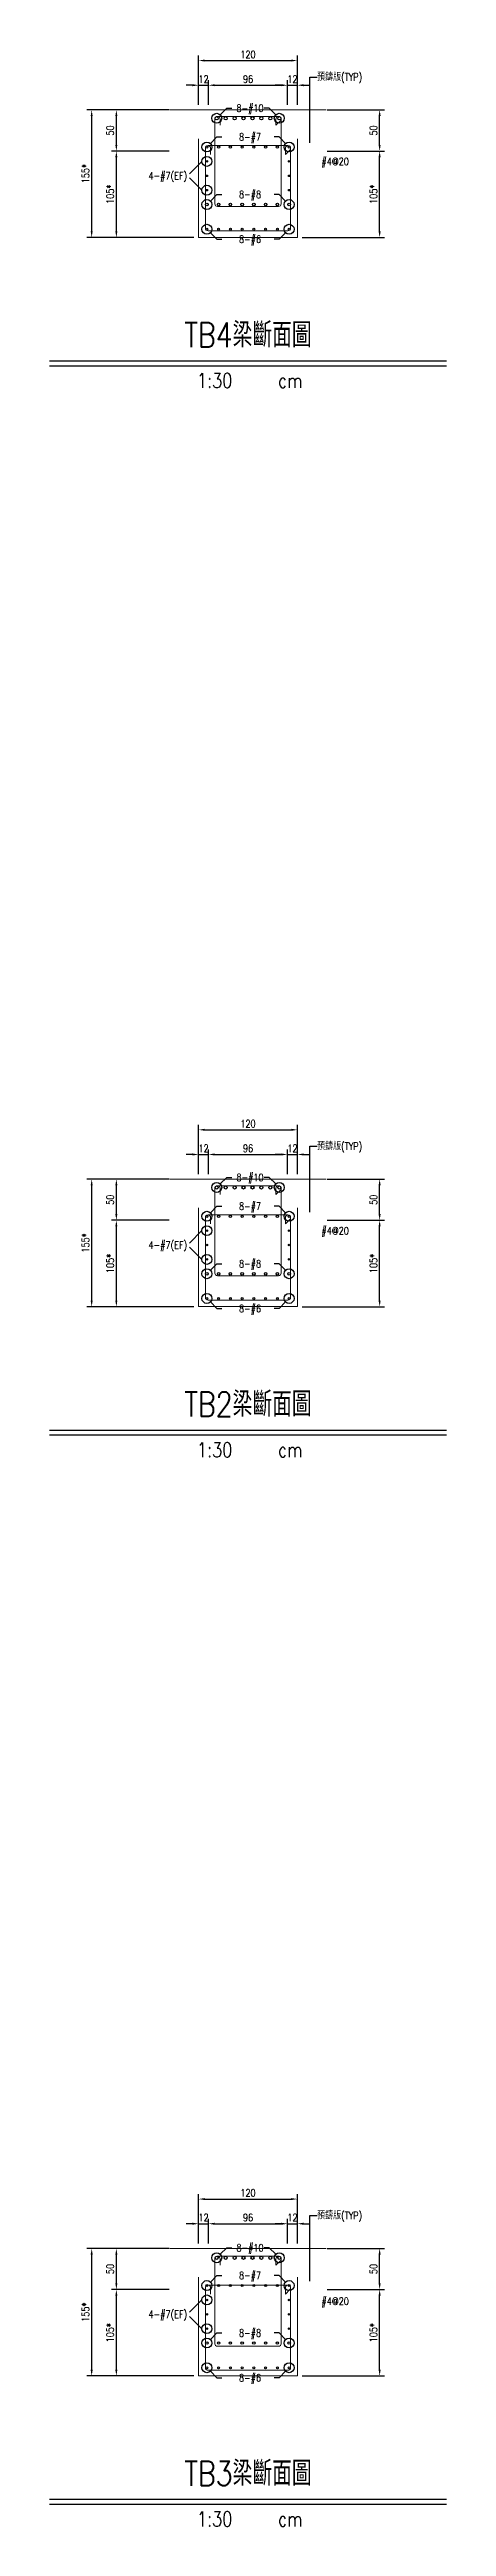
# Model space of a CAD drawing. Extents: x -4754 to 4976, y -19960 to 3841.
# Drawn here: x 4493 to 4976, y -17081 to -14069 of the extents above; entities that cross this region are included whole.
import ezdxf
from ezdxf.enums import TextEntityAlignment as Align

# ---------------------------------------------------------------- set-up
doc = ezdxf.new("R2010")
doc.units = 0
doc.header["$LTSCALE"] = 3
doc.layers.get('0').update_dxf_attribs({"linetype": 'CONTINUOUS'})
doc.layers.add('HB_0', color=7, linetype='CONTINUOUS', transparency=0.5)
for name, color, linetype in [('HB_DIM', 1, 'CONTINUOUS'), ('HB_TXT_CTEXT', 2, 'CONTINUOUS'), ('鋼筋', 3, 'CONTINUOUS')]:
    doc.layers.add(name, color=color, linetype=linetype)
doc.styles.get("Standard").update_dxf_attribs({"font": 'ROMANS.shx', "width": 0.8, "bigfont": 'chineset.shx'})
doc.dimstyles.new('30', dxfattribs={"dimscale": 3, "dimtxt": 3, "dimasz": 2.5, "dimexe": 2, "dimexo": 2, "dimgap": 1, "dimtad": 1, "dimdsep": 46, "dimtxsty": 'Standard', "dimcen": 0, "dimclrd": 256, "dimclre": 256, "dimclrt": 2, "dimadec": 0, "dimazin": 0, "dimtfac": 1, "dimtix": 1, "dimtmove": 2, "dimatfit": 3, "dimfxl": 1, "dimtolj": 1, "dimtzin": 0, "dimarcsym": 0})

# ---------------------------------------------------------------- blocks, each defined once
blk = doc.blocks.new('title_beam')
at = {"color": 3, "linetype": 'Continuous'}
blk.add_line((-241.2, 0), (241.2, 0), dxfattribs=at)
at = {"color": 1, "linetype": 'Continuous'}
blk.add_line((-241.2, -6), (241.2, -6), dxfattribs=at)
at = {"color": 3, "linetype": 'Continuous', "width": 0.8}
blk.add_attdef('TITLE', text='', height=30, dxfattribs=at).set_placement((0, 33), align=Align.MIDDLE)
at = {"linetype": 'Continuous', "width": 0.8}
blk.add_attdef('SCALE', text='', height=18, dxfattribs=at).set_placement((-40.6, -24), align=Align.MIDDLE)
blk.add_attdef('CM', (36.5, -33), '', height=18, dxfattribs=at)
blk = doc.blocks.new('C')
at = {"color": 3, "linetype": 'Continuous'}
blk.add_circle((0, 0), 1.2, dxfattribs=at)
blk = doc.blocks.new('*D594')
at = {"layer": 'HB_DIM', "linetype": 'Continuous', "lineweight": -2}
for p, q in [((4638.6, -14142.8), (4538.6, -14142.8)), ((4544.6, -14290.3), (4544.6, -14150.3)), ((4668.6, -14297.8), (4538.6, -14297.8))]:
    blk.add_line(p, q, dxfattribs=at)
at = {"layer": 'HB_DIM'}
for points in [[(4545.8, -14150.3), (4543.3, -14150.3), (4544.6, -14142.8)], [(4543.3, -14290.3), (4545.8, -14290.3), (4544.6, -14297.8)]]:
    blk.add_solid(points, dxfattribs=at)
at = {"layer": 'HB_DIM', "color": 2, "linetype": 'Continuous', "insert": (4537.1, -14220.3), "char_height": 9, "attachment_point": 5, "rotation": 90}
blk.add_mtext('\\A1;155*', dxfattribs=at)
blk = doc.blocks.new('*D595')
at = {"layer": 'HB_DIM', "linetype": 'Continuous', "lineweight": -2}
for p, q in [((4638.6, -14192.8), (4568.6, -14192.8)), ((4574.6, -14290.3), (4574.6, -14200.3)), ((4668.6, -14297.8), (4568.6, -14297.8))]:
    blk.add_line(p, q, dxfattribs=at)
at = {"layer": 'HB_DIM'}
for points in [[(4575.8, -14200.3), (4573.3, -14200.3), (4574.6, -14192.8)], [(4573.3, -14290.3), (4575.8, -14290.3), (4574.6, -14297.8)]]:
    blk.add_solid(points, dxfattribs=at)
at = {"layer": 'HB_DIM', "color": 2, "linetype": 'Continuous', "insert": (4567.1, -14245.3), "char_height": 9, "attachment_point": 5, "rotation": 90}
blk.add_mtext('\\A1;105*', dxfattribs=at)
blk = doc.blocks.new('*D596')
at = {"layer": 'HB_DIM', "linetype": 'Continuous', "lineweight": -2}
for p, q in [((4638.6, -14142.8), (4568.6, -14142.8)), ((4574.6, -14185.3), (4574.6, -14150.3)), ((4638.6, -14192.8), (4568.6, -14192.8))]:
    blk.add_line(p, q, dxfattribs=at)
at = {"layer": 'HB_DIM'}
for points in [[(4575.8, -14150.3), (4573.3, -14150.3), (4574.6, -14142.8)], [(4573.3, -14185.3), (4575.8, -14185.3), (4574.6, -14192.8)]]:
    blk.add_solid(points, dxfattribs=at)
at = {"layer": 'HB_DIM', "color": 2, "linetype": 'Continuous', "insert": (4567.1, -14167.8), "char_height": 9, "attachment_point": 5, "rotation": 90}
blk.add_mtext('\\A1;50', dxfattribs=at)
blk = doc.blocks.new('*D597')
at = {"layer": 'HB_DIM', "linetype": 'Continuous', "lineweight": -2}
for p, q in [((4830.6, -14192.8), (4900.6, -14192.8)), ((4894.6, -14290.3), (4894.6, -14200.3)), ((4800.6, -14297.8), (4900.6, -14297.8))]:
    blk.add_line(p, q, dxfattribs=at)
at = {"layer": 'HB_DIM'}
for points in [[(4895.8, -14200.3), (4893.3, -14200.3), (4894.6, -14192.8)], [(4893.3, -14290.3), (4895.8, -14290.3), (4894.6, -14297.8)]]:
    blk.add_solid(points, dxfattribs=at)
at = {"layer": 'HB_DIM', "color": 2, "linetype": 'Continuous', "insert": (4887.1, -14245.3), "char_height": 9, "attachment_point": 5, "rotation": 90}
blk.add_mtext('\\A1;105*', dxfattribs=at)
blk = doc.blocks.new('*D598')
at = {"layer": 'HB_DIM', "linetype": 'Continuous', "lineweight": -2}
for p, q in [((4830.6, -14142.8), (4900.6, -14142.8)), ((4894.6, -14185.3), (4894.6, -14150.3)), ((4830.6, -14192.8), (4900.6, -14192.8))]:
    blk.add_line(p, q, dxfattribs=at)
at = {"layer": 'HB_DIM'}
for points in [[(4895.8, -14150.3), (4893.3, -14150.3), (4894.6, -14142.8)], [(4893.3, -14185.3), (4895.8, -14185.3), (4894.6, -14192.8)]]:
    blk.add_solid(points, dxfattribs=at)
at = {"layer": 'HB_DIM', "color": 2, "linetype": 'Continuous', "insert": (4887.1, -14167.8), "char_height": 9, "attachment_point": 5, "rotation": 90}
blk.add_mtext('\\A1;50', dxfattribs=at)
blk = doc.blocks.new('*D599')
at = {"layer": 'HB_DIM', "linetype": 'Continuous', "lineweight": -2}
for p, q in [((4674.6, -14136.8), (4674.6, -14076.8)), ((4682.1, -14082.8), (4787.1, -14082.8)), ((4794.6, -14136.8), (4794.6, -14076.8))]:
    blk.add_line(p, q, dxfattribs=at)
at = {"layer": 'HB_DIM'}
for points in [[(4682.1, -14081.5), (4682.1, -14084), (4674.6, -14082.8)], [(4787.1, -14084), (4787.1, -14081.5), (4794.6, -14082.8)]]:
    blk.add_solid(points, dxfattribs=at)
at = {"layer": 'HB_DIM', "color": 2, "linetype": 'Continuous', "insert": (4734.6, -14075.3), "char_height": 9, "attachment_point": 5, "rotation": 0}
blk.add_mtext('\\A1;120', dxfattribs=at)
blk = doc.blocks.new('*D600')
at = {"layer": 'HB_DIM', "linetype": 'Continuous', "lineweight": -2}
for p, q in [((4667.1, -14112.8), (4659.6, -14112.8)), ((4674.6, -14136.8), (4674.6, -14106.8)), ((4674.6, -14112.8), (4686.6, -14112.8)), ((4686.6, -14136.8), (4686.6, -14106.8)), ((4694.1, -14112.8), (4701.6, -14112.8))]:
    blk.add_line(p, q, dxfattribs=at)
at = {"layer": 'HB_DIM'}
for points in [[(4667.1, -14114), (4667.1, -14111.5), (4674.6, -14112.8)], [(4694.1, -14111.5), (4694.1, -14114), (4686.6, -14112.8)]]:
    blk.add_solid(points, dxfattribs=at)
at = {"layer": 'HB_DIM', "color": 2, "linetype": 'Continuous', "insert": (4680.6, -14105.3), "char_height": 9, "attachment_point": 5, "rotation": 0}
blk.add_mtext('\\A1;12', dxfattribs=at)
blk = doc.blocks.new('*D601')
at = {"layer": 'HB_DIM', "linetype": 'Continuous', "lineweight": -2}
for p, q in [((4686.6, -14136.8), (4686.6, -14106.8)), ((4694.1, -14112.8), (4775.1, -14112.8)), ((4782.6, -14136.8), (4782.6, -14106.8))]:
    blk.add_line(p, q, dxfattribs=at)
at = {"layer": 'HB_DIM'}
for points in [[(4694.1, -14111.5), (4694.1, -14114), (4686.6, -14112.8)], [(4775.1, -14114), (4775.1, -14111.5), (4782.6, -14112.8)]]:
    blk.add_solid(points, dxfattribs=at)
at = {"layer": 'HB_DIM', "color": 2, "linetype": 'Continuous', "insert": (4734.6, -14105.3), "char_height": 9, "attachment_point": 5, "rotation": 0}
blk.add_mtext('\\A1;96', dxfattribs=at)
blk = doc.blocks.new('*D602')
at = {"layer": 'HB_DIM', "linetype": 'Continuous', "lineweight": -2}
for p, q in [((4775.1, -14112.8), (4767.6, -14112.8)), ((4782.6, -14136.8), (4782.6, -14106.8)), ((4782.6, -14112.8), (4794.6, -14112.8)), ((4794.6, -14136.8), (4794.6, -14106.8)), ((4802.1, -14112.8), (4809.6, -14112.8))]:
    blk.add_line(p, q, dxfattribs=at)
at = {"layer": 'HB_DIM'}
for points in [[(4775.1, -14114), (4775.1, -14111.5), (4782.6, -14112.8)], [(4802.1, -14111.5), (4802.1, -14114), (4794.6, -14112.8)]]:
    blk.add_solid(points, dxfattribs=at)
at = {"layer": 'HB_DIM', "color": 2, "linetype": 'Continuous', "insert": (4788.6, -14105.3), "char_height": 9, "attachment_point": 5, "rotation": 0}
blk.add_mtext('\\A1;12', dxfattribs=at)
blk = doc.blocks.new('C_Red')
at = {"color": 1, "linetype": 'Continuous'}
blk.add_circle((0, 0), 1.2, dxfattribs=at)
blk = doc.blocks.new('*D603')
at = {"layer": 'HB_DIM', "linetype": 'Continuous', "lineweight": -2}
for p, q in [((4638.6, -15442.8), (4538.6, -15442.8)), ((4544.6, -15590.3), (4544.6, -15450.3)), ((4668.6, -15597.8), (4538.6, -15597.8))]:
    blk.add_line(p, q, dxfattribs=at)
at = {"layer": 'HB_DIM'}
for points in [[(4545.8, -15450.3), (4543.3, -15450.3), (4544.6, -15442.8)], [(4543.3, -15590.3), (4545.8, -15590.3), (4544.6, -15597.8)]]:
    blk.add_solid(points, dxfattribs=at)
at = {"layer": 'HB_DIM', "color": 2, "linetype": 'Continuous', "insert": (4537.1, -15520.3), "char_height": 9, "attachment_point": 5, "rotation": 90}
blk.add_mtext('\\A1;155*', dxfattribs=at)
blk = doc.blocks.new('*D604')
at = {"layer": 'HB_DIM', "linetype": 'Continuous', "lineweight": -2}
for p, q in [((4638.6, -15492.8), (4568.6, -15492.8)), ((4574.6, -15590.3), (4574.6, -15500.3)), ((4668.6, -15597.8), (4568.6, -15597.8))]:
    blk.add_line(p, q, dxfattribs=at)
at = {"layer": 'HB_DIM'}
for points in [[(4575.8, -15500.3), (4573.3, -15500.3), (4574.6, -15492.8)], [(4573.3, -15590.3), (4575.8, -15590.3), (4574.6, -15597.8)]]:
    blk.add_solid(points, dxfattribs=at)
at = {"layer": 'HB_DIM', "color": 2, "linetype": 'Continuous', "insert": (4567.1, -15545.3), "char_height": 9, "attachment_point": 5, "rotation": 90}
blk.add_mtext('\\A1;105*', dxfattribs=at)
blk = doc.blocks.new('*D605')
at = {"layer": 'HB_DIM', "linetype": 'Continuous', "lineweight": -2}
for p, q in [((4638.6, -15442.8), (4568.6, -15442.8)), ((4574.6, -15485.3), (4574.6, -15450.3)), ((4638.6, -15492.8), (4568.6, -15492.8))]:
    blk.add_line(p, q, dxfattribs=at)
at = {"layer": 'HB_DIM'}
for points in [[(4575.8, -15450.3), (4573.3, -15450.3), (4574.6, -15442.8)], [(4573.3, -15485.3), (4575.8, -15485.3), (4574.6, -15492.8)]]:
    blk.add_solid(points, dxfattribs=at)
at = {"layer": 'HB_DIM', "color": 2, "linetype": 'Continuous', "insert": (4567.1, -15467.8), "char_height": 9, "attachment_point": 5, "rotation": 90}
blk.add_mtext('\\A1;50', dxfattribs=at)
blk = doc.blocks.new('*D606')
at = {"layer": 'HB_DIM', "linetype": 'Continuous', "lineweight": -2}
for p, q in [((4830.6, -15492.8), (4900.6, -15492.8)), ((4894.6, -15590.3), (4894.6, -15500.3)), ((4800.6, -15597.8), (4900.6, -15597.8))]:
    blk.add_line(p, q, dxfattribs=at)
at = {"layer": 'HB_DIM'}
for points in [[(4895.8, -15500.3), (4893.3, -15500.3), (4894.6, -15492.8)], [(4893.3, -15590.3), (4895.8, -15590.3), (4894.6, -15597.8)]]:
    blk.add_solid(points, dxfattribs=at)
at = {"layer": 'HB_DIM', "color": 2, "linetype": 'Continuous', "insert": (4887.1, -15545.3), "char_height": 9, "attachment_point": 5, "rotation": 90}
blk.add_mtext('\\A1;105*', dxfattribs=at)
blk = doc.blocks.new('*D607')
at = {"layer": 'HB_DIM', "linetype": 'Continuous', "lineweight": -2}
for p, q in [((4830.6, -15442.8), (4900.6, -15442.8)), ((4894.6, -15485.3), (4894.6, -15450.3)), ((4830.6, -15492.8), (4900.6, -15492.8))]:
    blk.add_line(p, q, dxfattribs=at)
at = {"layer": 'HB_DIM'}
for points in [[(4895.8, -15450.3), (4893.3, -15450.3), (4894.6, -15442.8)], [(4893.3, -15485.3), (4895.8, -15485.3), (4894.6, -15492.8)]]:
    blk.add_solid(points, dxfattribs=at)
at = {"layer": 'HB_DIM', "color": 2, "linetype": 'Continuous', "insert": (4887.1, -15467.8), "char_height": 9, "attachment_point": 5, "rotation": 90}
blk.add_mtext('\\A1;50', dxfattribs=at)
blk = doc.blocks.new('*D608')
at = {"layer": 'HB_DIM', "linetype": 'Continuous', "lineweight": -2}
for p, q in [((4674.6, -15436.8), (4674.6, -15376.8)), ((4682.1, -15382.8), (4787.1, -15382.8)), ((4794.6, -15436.8), (4794.6, -15376.8))]:
    blk.add_line(p, q, dxfattribs=at)
at = {"layer": 'HB_DIM'}
for points in [[(4682.1, -15381.5), (4682.1, -15384), (4674.6, -15382.8)], [(4787.1, -15384), (4787.1, -15381.5), (4794.6, -15382.8)]]:
    blk.add_solid(points, dxfattribs=at)
at = {"layer": 'HB_DIM', "color": 2, "linetype": 'Continuous', "insert": (4734.6, -15375.3), "char_height": 9, "attachment_point": 5, "rotation": 0}
blk.add_mtext('\\A1;120', dxfattribs=at)
blk = doc.blocks.new('*D609')
at = {"layer": 'HB_DIM', "linetype": 'Continuous', "lineweight": -2}
for p, q in [((4667.1, -15412.8), (4659.6, -15412.8)), ((4674.6, -15436.8), (4674.6, -15406.8)), ((4674.6, -15412.8), (4686.6, -15412.8)), ((4686.6, -15436.8), (4686.6, -15406.8)), ((4694.1, -15412.8), (4701.6, -15412.8))]:
    blk.add_line(p, q, dxfattribs=at)
at = {"layer": 'HB_DIM'}
for points in [[(4667.1, -15414), (4667.1, -15411.5), (4674.6, -15412.8)], [(4694.1, -15411.5), (4694.1, -15414), (4686.6, -15412.8)]]:
    blk.add_solid(points, dxfattribs=at)
at = {"layer": 'HB_DIM', "color": 2, "linetype": 'Continuous', "insert": (4680.6, -15405.3), "char_height": 9, "attachment_point": 5, "rotation": 0}
blk.add_mtext('\\A1;12', dxfattribs=at)
blk = doc.blocks.new('*D610')
at = {"layer": 'HB_DIM', "linetype": 'Continuous', "lineweight": -2}
for p, q in [((4686.6, -15436.8), (4686.6, -15406.8)), ((4694.1, -15412.8), (4775.1, -15412.8)), ((4782.6, -15436.8), (4782.6, -15406.8))]:
    blk.add_line(p, q, dxfattribs=at)
at = {"layer": 'HB_DIM'}
for points in [[(4694.1, -15411.5), (4694.1, -15414), (4686.6, -15412.8)], [(4775.1, -15414), (4775.1, -15411.5), (4782.6, -15412.8)]]:
    blk.add_solid(points, dxfattribs=at)
at = {"layer": 'HB_DIM', "color": 2, "linetype": 'Continuous', "insert": (4734.6, -15405.3), "char_height": 9, "attachment_point": 5, "rotation": 0}
blk.add_mtext('\\A1;96', dxfattribs=at)
blk = doc.blocks.new('*D611')
at = {"layer": 'HB_DIM', "linetype": 'Continuous', "lineweight": -2}
for p, q in [((4775.1, -15412.8), (4767.6, -15412.8)), ((4782.6, -15436.8), (4782.6, -15406.8)), ((4782.6, -15412.8), (4794.6, -15412.8)), ((4794.6, -15436.8), (4794.6, -15406.8)), ((4802.1, -15412.8), (4809.6, -15412.8))]:
    blk.add_line(p, q, dxfattribs=at)
at = {"layer": 'HB_DIM'}
for points in [[(4775.1, -15414), (4775.1, -15411.5), (4782.6, -15412.8)], [(4802.1, -15411.5), (4802.1, -15414), (4794.6, -15412.8)]]:
    blk.add_solid(points, dxfattribs=at)
at = {"layer": 'HB_DIM', "color": 2, "linetype": 'Continuous', "insert": (4788.6, -15405.3), "char_height": 9, "attachment_point": 5, "rotation": 0}
blk.add_mtext('\\A1;12', dxfattribs=at)
blk = doc.blocks.new('*D612')
at = {"layer": 'HB_DIM', "linetype": 'Continuous', "lineweight": -2}
for p, q in [((4638.6, -16742.8), (4538.6, -16742.8)), ((4544.6, -16890.3), (4544.6, -16750.3)), ((4668.6, -16897.8), (4538.6, -16897.8))]:
    blk.add_line(p, q, dxfattribs=at)
at = {"layer": 'HB_DIM'}
for points in [[(4545.8, -16750.3), (4543.3, -16750.3), (4544.6, -16742.8)], [(4543.3, -16890.3), (4545.8, -16890.3), (4544.6, -16897.8)]]:
    blk.add_solid(points, dxfattribs=at)
at = {"layer": 'HB_DIM', "color": 2, "linetype": 'Continuous', "insert": (4537.1, -16820.3), "char_height": 9, "attachment_point": 5, "rotation": 90}
blk.add_mtext('\\A1;155*', dxfattribs=at)
blk = doc.blocks.new('*D613')
at = {"layer": 'HB_DIM', "linetype": 'Continuous', "lineweight": -2}
for p, q in [((4638.6, -16792.8), (4568.6, -16792.8)), ((4574.6, -16890.3), (4574.6, -16800.3)), ((4668.6, -16897.8), (4568.6, -16897.8))]:
    blk.add_line(p, q, dxfattribs=at)
at = {"layer": 'HB_DIM'}
for points in [[(4575.8, -16800.3), (4573.3, -16800.3), (4574.6, -16792.8)], [(4573.3, -16890.3), (4575.8, -16890.3), (4574.6, -16897.8)]]:
    blk.add_solid(points, dxfattribs=at)
at = {"layer": 'HB_DIM', "color": 2, "linetype": 'Continuous', "insert": (4567.1, -16845.3), "char_height": 9, "attachment_point": 5, "rotation": 90}
blk.add_mtext('\\A1;105*', dxfattribs=at)
blk = doc.blocks.new('*D614')
at = {"layer": 'HB_DIM', "linetype": 'Continuous', "lineweight": -2}
for p, q in [((4638.6, -16742.8), (4568.6, -16742.8)), ((4574.6, -16785.3), (4574.6, -16750.3)), ((4638.6, -16792.8), (4568.6, -16792.8))]:
    blk.add_line(p, q, dxfattribs=at)
at = {"layer": 'HB_DIM'}
for points in [[(4575.8, -16750.3), (4573.3, -16750.3), (4574.6, -16742.8)], [(4573.3, -16785.3), (4575.8, -16785.3), (4574.6, -16792.8)]]:
    blk.add_solid(points, dxfattribs=at)
at = {"layer": 'HB_DIM', "color": 2, "linetype": 'Continuous', "insert": (4567.1, -16767.8), "char_height": 9, "attachment_point": 5, "rotation": 90}
blk.add_mtext('\\A1;50', dxfattribs=at)
blk = doc.blocks.new('*D615')
at = {"layer": 'HB_DIM', "linetype": 'Continuous', "lineweight": -2}
for p, q in [((4830.6, -16792.8), (4900.6, -16792.8)), ((4894.6, -16890.3), (4894.6, -16800.3)), ((4800.6, -16897.8), (4900.6, -16897.8))]:
    blk.add_line(p, q, dxfattribs=at)
at = {"layer": 'HB_DIM'}
for points in [[(4895.8, -16800.3), (4893.3, -16800.3), (4894.6, -16792.8)], [(4893.3, -16890.3), (4895.8, -16890.3), (4894.6, -16897.8)]]:
    blk.add_solid(points, dxfattribs=at)
at = {"layer": 'HB_DIM', "color": 2, "linetype": 'Continuous', "insert": (4887.1, -16845.3), "char_height": 9, "attachment_point": 5, "rotation": 90}
blk.add_mtext('\\A1;105*', dxfattribs=at)
blk = doc.blocks.new('*D616')
at = {"layer": 'HB_DIM', "linetype": 'Continuous', "lineweight": -2}
for p, q in [((4830.6, -16742.8), (4900.6, -16742.8)), ((4894.6, -16785.3), (4894.6, -16750.3)), ((4830.6, -16792.8), (4900.6, -16792.8))]:
    blk.add_line(p, q, dxfattribs=at)
at = {"layer": 'HB_DIM'}
for points in [[(4895.8, -16750.3), (4893.3, -16750.3), (4894.6, -16742.8)], [(4893.3, -16785.3), (4895.8, -16785.3), (4894.6, -16792.8)]]:
    blk.add_solid(points, dxfattribs=at)
at = {"layer": 'HB_DIM', "color": 2, "linetype": 'Continuous', "insert": (4887.1, -16767.8), "char_height": 9, "attachment_point": 5, "rotation": 90}
blk.add_mtext('\\A1;50', dxfattribs=at)
blk = doc.blocks.new('*D617')
at = {"layer": 'HB_DIM', "linetype": 'Continuous', "lineweight": -2}
for p, q in [((4674.6, -16736.8), (4674.6, -16676.8)), ((4682.1, -16682.8), (4787.1, -16682.8)), ((4794.6, -16736.8), (4794.6, -16676.8))]:
    blk.add_line(p, q, dxfattribs=at)
at = {"layer": 'HB_DIM'}
for points in [[(4682.1, -16681.5), (4682.1, -16684), (4674.6, -16682.8)], [(4787.1, -16684), (4787.1, -16681.5), (4794.6, -16682.8)]]:
    blk.add_solid(points, dxfattribs=at)
at = {"layer": 'HB_DIM', "color": 2, "linetype": 'Continuous', "insert": (4734.6, -16675.3), "char_height": 9, "attachment_point": 5, "rotation": 0}
blk.add_mtext('\\A1;120', dxfattribs=at)
blk = doc.blocks.new('*D618')
at = {"layer": 'HB_DIM', "linetype": 'Continuous', "lineweight": -2}
for p, q in [((4667.1, -16712.8), (4659.6, -16712.8)), ((4674.6, -16736.8), (4674.6, -16706.8)), ((4674.6, -16712.8), (4686.6, -16712.8)), ((4686.6, -16736.8), (4686.6, -16706.8)), ((4694.1, -16712.8), (4701.6, -16712.8))]:
    blk.add_line(p, q, dxfattribs=at)
at = {"layer": 'HB_DIM'}
for points in [[(4667.1, -16714), (4667.1, -16711.5), (4674.6, -16712.8)], [(4694.1, -16711.5), (4694.1, -16714), (4686.6, -16712.8)]]:
    blk.add_solid(points, dxfattribs=at)
at = {"layer": 'HB_DIM', "color": 2, "linetype": 'Continuous', "insert": (4680.6, -16705.3), "char_height": 9, "attachment_point": 5, "rotation": 0}
blk.add_mtext('\\A1;12', dxfattribs=at)
blk = doc.blocks.new('*D619')
at = {"layer": 'HB_DIM', "linetype": 'Continuous', "lineweight": -2}
for p, q in [((4686.6, -16736.8), (4686.6, -16706.8)), ((4694.1, -16712.8), (4775.1, -16712.8)), ((4782.6, -16736.8), (4782.6, -16706.8))]:
    blk.add_line(p, q, dxfattribs=at)
at = {"layer": 'HB_DIM'}
for points in [[(4694.1, -16711.5), (4694.1, -16714), (4686.6, -16712.8)], [(4775.1, -16714), (4775.1, -16711.5), (4782.6, -16712.8)]]:
    blk.add_solid(points, dxfattribs=at)
at = {"layer": 'HB_DIM', "color": 2, "linetype": 'Continuous', "insert": (4734.6, -16705.3), "char_height": 9, "attachment_point": 5, "rotation": 0}
blk.add_mtext('\\A1;96', dxfattribs=at)
blk = doc.blocks.new('*D620')
at = {"layer": 'HB_DIM', "linetype": 'Continuous', "lineweight": -2}
for p, q in [((4775.1, -16712.8), (4767.6, -16712.8)), ((4782.6, -16736.8), (4782.6, -16706.8)), ((4782.6, -16712.8), (4794.6, -16712.8)), ((4794.6, -16736.8), (4794.6, -16706.8)), ((4802.1, -16712.8), (4809.6, -16712.8))]:
    blk.add_line(p, q, dxfattribs=at)
at = {"layer": 'HB_DIM'}
for points in [[(4775.1, -16714), (4775.1, -16711.5), (4782.6, -16712.8)], [(4802.1, -16711.5), (4802.1, -16714), (4794.6, -16712.8)]]:
    blk.add_solid(points, dxfattribs=at)
at = {"layer": 'HB_DIM', "color": 2, "linetype": 'Continuous', "insert": (4788.6, -16705.3), "char_height": 9, "attachment_point": 5, "rotation": 0}
blk.add_mtext('\\A1;12', dxfattribs=at)

msp = doc.modelspace()

# ---------------------------------------------------------------- linework, layer by layer
at = {"layer": 'HB_0', "lineweight": 5}
for p, q in [((4639.573, -14142.788, 399.995), (4829.573, -14142.788, 399.995)), ((4639.573, -15442.788, 399.995), (4829.573, -15442.788, 399.995)), ((4639.573, -16742.788, 399.995), (4829.573, -16742.788, 399.995))]:
    msp.add_line(p, q, dxfattribs=at)
for points in [[(4674.573, -14177.788, 399.995), (4674.573, -14297.788, 399.995), (4794.573, -14297.788, 399.995), (4794.573, -14177.788, 399.995)], [(4674.573, -15477.788, 399.995), (4674.573, -15597.788, 399.995), (4794.573, -15597.788, 399.995), (4794.573, -15477.788, 399.995)], [(4674.573, -16777.788, 399.995), (4674.573, -16897.788, 399.995), (4794.573, -16897.788, 399.995), (4794.573, -16777.788, 399.995)]]:
    msp.add_polyline3d(points, dxfattribs=at)
at = {"layer": 'HB_DIM', "color": 1, "linetype": 'Continuous'}
for points in [[(4809.573, -14182.788), (4809.573, -14102.788), (4818.573, -14102.788)], [(4700.816, -14148.649), (4708.816, -14140.649), (4714.816, -14140.649)], [(4768.331, -14148.649), (4760.331, -14140.649), (4754.331, -14140.649)], [(4688.816, -14183.646), (4696.816, -14175.646), (4702.816, -14175.646)], [(4780.331, -14183.646), (4772.331, -14175.646), (4766.331, -14175.646)], [(4678.573, -14205.392), (4663.573, -14220.392)], [(4678.573, -14240.376), (4663.573, -14225.376)], [(4688.816, -14253.576), (4696.816, -14245.576), (4702.816, -14245.576)], [(4780.331, -14253.576), (4772.331, -14245.576), (4766.331, -14245.576)], [(4688.816, -14292.091), (4696.816, -14300.091), (4702.816, -14300.091)], [(4780.331, -14292.091), (4772.331, -14300.091), (4766.331, -14300.091)], [(4809.573, -15482.788), (4809.573, -15402.788), (4818.573, -15402.788)], [(4700.816, -15448.649), (4708.816, -15440.649), (4714.816, -15440.649)], [(4768.331, -15448.649), (4760.331, -15440.649), (4754.331, -15440.649)], [(4688.816, -15483.646), (4696.816, -15475.646), (4702.816, -15475.646)], [(4780.331, -15483.646), (4772.331, -15475.646), (4766.331, -15475.646)], [(4678.573, -15505.392), (4663.573, -15520.392)], [(4678.573, -15540.376), (4663.573, -15525.376)], [(4688.816, -15553.576), (4696.816, -15545.576), (4702.816, -15545.576)], [(4780.331, -15553.576), (4772.331, -15545.576), (4766.331, -15545.576)], [(4688.816, -15592.091), (4696.816, -15600.091), (4702.816, -15600.091)], [(4780.331, -15592.091), (4772.331, -15600.091), (4766.331, -15600.091)], [(4809.573, -16782.788), (4809.573, -16702.788), (4818.573, -16702.788)], [(4700.816, -16749.937), (4708.816, -16741.937), (4714.816, -16741.937)], [(4768.331, -16749.937), (4760.331, -16741.937), (4754.331, -16741.937)], [(4688.816, -16783.646), (4696.816, -16775.646), (4702.816, -16775.646)], [(4780.331, -16783.646), (4772.331, -16775.646), (4766.331, -16775.646)], [(4678.573, -16805.392), (4663.573, -16820.392)], [(4678.573, -16840.376), (4663.573, -16825.376)], [(4688.816, -16853.576), (4696.816, -16845.576), (4702.816, -16845.576)], [(4780.331, -16853.576), (4772.331, -16845.576), (4766.331, -16845.576)], [(4688.816, -16892.091), (4696.816, -16900.091), (4702.816, -16900.091)], [(4780.331, -16892.091), (4772.331, -16900.091), (4766.331, -16900.091)]]:
    msp.add_lwpolyline(points, dxfattribs=at)
for points in [[(4774.818, -14205.458, 0, 1.25, 0), (4781.818, -14205.458, 0, 0, 0), (4814.818, -14205.458, 0, 0, 0), (4823.818, -14205.458, 0, 0, 0)], [(4786.318, -14205.458, 0, 1.25, 0), (4793.318, -14205.458, 0, 0, 0), (4814.818, -14205.458, 0, 0, 0), (4823.818, -14205.458, 0, 0, 0)], [(4774.818, -15505.458, 0, 1.25, 0), (4781.818, -15505.458, 0, 0, 0), (4814.818, -15505.458, 0, 0, 0), (4823.818, -15505.458, 0, 0, 0)], [(4786.318, -15505.458, 0, 1.25, 0), (4793.318, -15505.458, 0, 0, 0), (4814.818, -15505.458, 0, 0, 0), (4823.818, -15505.458, 0, 0, 0)], [(4774.818, -16807.069, 0, 1.25, 0), (4781.818, -16807.069, 0, 0, 0), (4814.818, -16807.069, 0, 0, 0), (4823.818, -16807.069, 0, 0, 0)], [(4786.318, -16807.069, 0, 1.25, 0), (4793.318, -16807.069, 0, 0, 0), (4814.818, -16807.069, 0, 0, 0), (4823.818, -16807.069, 0, 0, 0)]]:
    msp.add_lwpolyline(points, format="xyseb", dxfattribs=at)
at = {"layer": '鋼筋', "lineweight": 5}
for p, q in [((4771.643, -14150.707, 373.064), (4697.503, -14150.707, 373.064)), ((4694.328, -14153.882, 373.08), (4694.328, -14161.502, 373.119)), ((4694.328, -14257.028, 372.329), (4694.328, -14153.888, 371.81)), ((4700.678, -14153.888, 371.81), (4700.678, -14161.508, 371.849)), ((4768.468, -14161.508, 371.849), (4768.468, -14153.888, 371.81)), ((4768.5, -14161.515, 373.119), (4773.888, -14156.127, 373.092)), ((4774.818, -14153.888, 371.81), (4774.818, -14257.028, 372.329)), ((4682.828, -14189.426, 370.719), (4682.828, -14197.046, 370.757)), ((4682.828, -14286.57, 369.938), (4682.828, -14189.432, 369.449)), ((4783.143, -14186.251, 370.703), (4686.003, -14186.251, 370.703)), ((4689.178, -14189.432, 369.449), (4689.178, -14197.052, 369.487)), ((4779.968, -14197.052, 369.487), (4779.968, -14189.432, 369.449)), ((4780, -14197.059, 370.758), (4785.388, -14191.671, 370.73)), ((4786.318, -14189.432, 369.449), (4786.318, -14286.57, 369.938)), ((4771.643, -14260.203, 372.345), (4697.503, -14260.203, 372.345)), ((4783.143, -14289.745, 369.954), (4686.003, -14289.745, 369.954)), ((4694.328, -15453.882, 373.08), (4694.328, -15461.502, 373.119)), ((4694.328, -15557.028, 372.329), (4694.328, -15453.888, 371.81)), ((4771.643, -15450.707, 373.064), (4697.503, -15450.707, 373.064)), ((4700.678, -15453.888, 371.81), (4700.678, -15461.508, 371.849)), ((4768.468, -15461.508, 371.849), (4768.468, -15453.888, 371.81)), ((4768.5, -15461.515, 373.119), (4773.888, -15456.127, 373.092)), ((4774.818, -15453.888, 371.81), (4774.818, -15557.028, 372.329)), ((4682.828, -15489.426, 370.719), (4682.828, -15497.046, 370.757)), ((4682.828, -15586.57, 369.938), (4682.828, -15489.432, 369.449)), ((4783.143, -15486.251, 370.703), (4686.003, -15486.251, 370.703)), ((4689.178, -15489.432, 369.449), (4689.178, -15497.052, 369.487)), ((4779.968, -15497.052, 369.487), (4779.968, -15489.432, 369.449)), ((4780, -15497.059, 370.758), (4785.388, -15491.671, 370.73)), ((4786.318, -15489.432, 369.449), (4786.318, -15586.57, 369.938)), ((4771.643, -15560.203, 372.345), (4697.503, -15560.203, 372.345)), ((4783.143, -15589.745, 369.954), (4686.003, -15589.745, 369.954)), ((4694.328, -16755.493, 53.084), (4694.328, -16763.113, 53.123)), ((4694.328, -16858.638, 52.333), (4694.328, -16755.499, 51.814)), ((4771.643, -16752.318, 53.068), (4697.503, -16752.318, 53.068)), ((4700.678, -16755.499, 51.814), (4700.678, -16763.119, 51.853)), ((4768.468, -16763.119, 51.853), (4768.468, -16755.499, 51.814)), ((4768.5, -16763.126, 53.123), (4773.888, -16757.738, 53.096)), ((4774.818, -16755.499, 51.814), (4774.818, -16858.638, 52.333)), ((4682.828, -16790.634, 130.722), (4682.828, -16798.254, 130.761)), ((4682.828, -16887.778, 129.941), (4682.828, -16790.64, 129.452)), ((4783.143, -16787.459, 130.706), (4686.003, -16787.459, 130.706)), ((4689.178, -16790.64, 129.452), (4689.178, -16798.26, 129.491)), ((4779.968, -16798.26, 129.491), (4779.968, -16790.64, 129.452)), ((4780, -16798.267, 130.761), (4785.388, -16792.879, 130.733)), ((4786.318, -16790.64, 129.452), (4786.318, -16887.778, 129.941)), ((4771.643, -16861.813, 52.349), (4697.503, -16861.813, 52.349)), ((4783.143, -16890.953, 129.957), (4686.003, -16890.953, 129.957))]:
    msp.add_line(p, q, dxfattribs=at)
at = {"layer": '鋼筋', "lineweight": 5, "extrusion": (1.23285e-18, 0.005033, 0.999987)}
for centre in [(4697.503, -14155.58, 301.832), (4686.003, -14191.112, 299.292), (4697.503, -15455.564, 295.289), (4686.003, -15491.096, 292.749), (4697.503, -16755.548, -31.255), (4686.003, -16791.079, 46.205)]:
    msp.add_arc(centre, 3.175, 90, 180, dxfattribs=at)
at = {"layer": '鋼筋', "lineweight": 5, "extrusion": (-1.23285e-18, -0.005033, -0.999987)}
for centre, start, end in [((-4697.503, -14155.58, -300.562), 0, 180), ((-4771.643, -14155.58, -300.562), 0, 180), ((-4686.003, -14191.112, -298.022), 0, 180), ((-4783.143, -14191.112, -298.022), 0, 180), ((-4697.503, -14258.721, -300.562), 270, 0), ((-4771.643, -14258.721, -300.562), 180, 270), ((-4686.003, -14288.251, -298.022), 270, 0), ((-4783.143, -14288.251, -298.022), 180, 270), ((-4697.503, -15455.564, -294.019), 0, 180), ((-4771.643, -15455.564, -294.019), 0, 180), ((-4686.003, -15491.096, -291.479), 0, 180), ((-4783.143, -15491.096, -291.479), 0, 180), ((-4697.503, -15558.705, -294.019), 270, 0), ((-4771.643, -15558.705, -294.019), 180, 270), ((-4686.003, -15588.234, -291.479), 270, 0), ((-4783.143, -15588.234, -291.479), 180, 270), ((-4697.503, -16755.548, 32.525), 0, 180), ((-4771.643, -16755.548, 32.525), 0, 180), ((-4686.003, -16791.079, -44.935), 0, 180), ((-4783.143, -16791.079, -44.935), 0, 180), ((-4697.503, -16858.688, 32.525), 270, 0), ((-4771.643, -16858.688, 32.525), 180, 270), ((-4686.003, -16888.218, -44.935), 270, 0), ((-4783.143, -16888.218, -44.935), 180, 270)]:
    msp.add_arc(centre, 3.175, start, end, dxfattribs=at)
at = {"layer": '鋼筋', "lineweight": 5, "extrusion": (1.30104e-18, 0.005033, 0.999987)}
for centre in [(4771.643, -14155.58, 301.832), (4783.143, -14191.112, 299.292), (4771.643, -15455.564, 295.289), (4783.143, -15491.096, 292.749), (4771.643, -16755.548, -31.255), (4783.143, -16791.079, 46.205)]:
    msp.add_arc(centre, 3.175, 315, 90, dxfattribs=at)

# ---------------------------------------------------------------- block references
at = {"layer": 'HB_DIM', "linetype": 'Continuous', "xscale": 5, "yscale": 5, "zscale": 5}
for p in [(4696.573, -14152.891, 379.556), (4772.573, -14152.891, 379.556), (4684.573, -14187.889, 379.671), (4784.573, -14187.889, 379.671), (4684.573, -14205.392, 377.53), (4684.573, -14240.376, 377.706), (4684.573, -14257.819, 384.859), (4784.573, -14257.819, 384.859), (4684.573, -14287.848, 381.226), (4784.573, -14287.848, 381.226), (4696.573, -15452.891, 379.556), (4772.573, -15452.891, 379.556), (4684.573, -15487.889, 379.671), (4684.573, -15505.392, 377.53), (4784.573, -15487.889, 379.671), (4684.573, -15540.376, 377.706), (4684.573, -15557.819, 384.859), (4784.573, -15557.819, 384.859), (4684.573, -15587.848, 381.226), (4784.573, -15587.848, 381.226), (4696.573, -16754.18, 123.559), (4772.573, -16754.18, 123.559), (4684.573, -16787.889, 379.671), (4684.573, -16805.392, 377.53), (4784.573, -16787.889, 379.671), (4684.573, -16840.376, 377.706), (4684.573, -16857.819, 384.859), (4784.573, -16857.819, 384.859), (4684.573, -16887.848, 381.226), (4784.573, -16887.848, 381.226)]:
    msp.add_blockref('C_Red', p, dxfattribs=at)
at = {"layer": 'HB_TXT_CTEXT', "linetype": 'Continuous'}
for p, values in [((4734.573, -14447.788, 399.995), {'TITLE': 'TB4梁斷面圖', 'SCALE': '1:30', 'CM': 'cm'}), ((4734.573, -15747.788, 399.995), {'TITLE': 'TB2梁斷面圖', 'SCALE': '1:30', 'CM': 'cm'}), ((4734.573, -17047.788, 399.995), {'TITLE': 'TB3梁斷面圖', 'SCALE': '1:30', 'CM': 'cm'})]:
    msp.add_blockref('title_beam', p, dxfattribs=at).add_auto_attribs(values)
at = {"layer": '鋼筋', "linetype": 'Continuous'}
for p, xscale, yscale, zscale in [((4696.573, -14152.891, 379.556), 1.61, 1.61, 1.61), ((4707.431, -14152.891, 379.556), 1.61, 1.61, 1.61), ((4718.288, -14152.891, 379.556), 1.61, 1.61, 1.61), ((4729.145, -14152.891, 379.556), 1.61, 1.61, 1.61), ((4740.002, -14152.891, 379.556), 1.61, 1.61, 1.61), ((4750.859, -14152.891, 379.556), 1.61, 1.61, 1.61), ((4761.716, -14152.891, 379.556), 1.61, 1.61, 1.61), ((4772.573, -14152.891, 379.556), 1.61, 1.61, 1.61), ((4684.573, -14187.889, 379.671), 1.11, 1.11, 1.11), ((4684.573, -14205.392, 377.53), 0.795, 0.795, 0.795), ((4698.859, -14187.889, 379.671), 1.11, 1.11, 1.11), ((4713.145, -14187.889, 379.671), 1.11, 1.11, 1.11), ((4727.431, -14187.889, 379.671), 1.11, 1.11, 1.11), ((4741.716, -14187.889, 379.671), 1.11, 1.11, 1.11), ((4756.002, -14187.889, 379.671), 1.11, 1.11, 1.11), ((4770.288, -14187.889, 379.671), 1.11, 1.11, 1.11), ((4784.573, -14187.889, 379.671), 1.11, 1.11, 1.11), ((4784.573, -14205.392, 377.53), 0.795, 0.795, 0.795), ((4684.573, -14222.884, 377.618), 0.795, 0.795, 0.795), ((4684.573, -14240.376, 377.706), 0.795, 0.795, 0.795), ((4784.573, -14222.884, 377.618), 0.795, 0.795, 0.795), ((4784.573, -14240.376, 377.706), 0.795, 0.795, 0.795), ((4684.573, -14257.819, 384.859), 1.27, 1.27, 1.27), ((4698.859, -14257.819, 384.859), 1.27, 1.27, 1.27), ((4713.145, -14257.819, 384.859), 1.27, 1.27, 1.27), ((4727.431, -14257.819, 384.859), 1.27, 1.27, 1.27), ((4741.716, -14257.819, 384.859), 1.27, 1.27, 1.27), ((4756.002, -14257.819, 384.859), 1.27, 1.27, 1.27), ((4770.288, -14257.819, 384.859), 1.27, 1.27, 1.27), ((4784.573, -14257.819, 384.859), 1.27, 1.27, 1.27), ((4684.573, -14287.848, 381.226), 0.955, 0.955, 0.955), ((4698.859, -14287.848, 381.226), 0.955, 0.955, 0.955), ((4713.145, -14287.848, 381.226), 0.955, 0.955, 0.955), ((4727.431, -14287.848, 381.226), 0.955, 0.955, 0.955), ((4741.716, -14287.848, 381.226), 0.955, 0.955, 0.955), ((4756.002, -14287.848, 381.226), 0.955, 0.955, 0.955), ((4770.288, -14287.848, 381.226), 0.955, 0.955, 0.955), ((4784.573, -14287.848, 381.226), 0.955, 0.955, 0.955), ((4696.573, -15452.891, 379.556), 1.61, 1.61, 1.61), ((4707.431, -15452.891, 379.556), 1.61, 1.61, 1.61), ((4718.288, -15452.891, 379.556), 1.61, 1.61, 1.61), ((4729.145, -15452.891, 379.556), 1.61, 1.61, 1.61), ((4740.002, -15452.891, 379.556), 1.61, 1.61, 1.61), ((4750.859, -15452.891, 379.556), 1.61, 1.61, 1.61), ((4761.716, -15452.891, 379.556), 1.61, 1.61, 1.61), ((4772.573, -15452.891, 379.556), 1.61, 1.61, 1.61), ((4684.573, -15487.889, 379.671), 1.11, 1.11, 1.11), ((4684.573, -15505.392, 377.53), 0.795, 0.795, 0.795), ((4698.859, -15487.889, 379.671), 1.11, 1.11, 1.11), ((4713.145, -15487.889, 379.671), 1.11, 1.11, 1.11), ((4727.431, -15487.889, 379.671), 1.11, 1.11, 1.11), ((4741.716, -15487.889, 379.671), 1.11, 1.11, 1.11), ((4756.002, -15487.889, 379.671), 1.11, 1.11, 1.11), ((4770.288, -15487.889, 379.671), 1.11, 1.11, 1.11), ((4784.573, -15487.889, 379.671), 1.11, 1.11, 1.11), ((4784.573, -15505.392, 377.53), 0.795, 0.795, 0.795), ((4684.573, -15522.884, 377.618), 0.795, 0.795, 0.795), ((4784.573, -15522.884, 377.618), 0.795, 0.795, 0.795), ((4684.573, -15557.819, 384.859), 1.27, 1.27, 1.27), ((4684.573, -15540.376, 377.706), 0.795, 0.795, 0.795), ((4698.859, -15557.819, 384.859), 1.27, 1.27, 1.27), ((4713.145, -15557.819, 384.859), 1.27, 1.27, 1.27), ((4727.431, -15557.819, 384.859), 1.27, 1.27, 1.27), ((4741.716, -15557.819, 384.859), 1.27, 1.27, 1.27), ((4756.002, -15557.819, 384.859), 1.27, 1.27, 1.27), ((4770.288, -15557.819, 384.859), 1.27, 1.27, 1.27), ((4784.573, -15557.819, 384.859), 1.27, 1.27, 1.27), ((4784.573, -15540.376, 377.706), 0.795, 0.795, 0.795), ((4684.573, -15587.848, 381.226), 0.955, 0.955, 0.955), ((4698.859, -15587.848, 381.226), 0.955, 0.955, 0.955), ((4713.145, -15587.848, 381.226), 0.955, 0.955, 0.955), ((4727.431, -15587.848, 381.226), 0.955, 0.955, 0.955), ((4741.716, -15587.848, 381.226), 0.955, 0.955, 0.955), ((4756.002, -15587.848, 381.226), 0.955, 0.955, 0.955), ((4770.288, -15587.848, 381.226), 0.955, 0.955, 0.955), ((4784.573, -15587.848, 381.226), 0.955, 0.955, 0.955), ((4696.573, -16754.18, 123.559), 1.61, 1.61, 1.61), ((4707.431, -16754.18, 123.559), 1.61, 1.61, 1.61), ((4718.288, -16754.18, 123.559), 1.61, 1.61, 1.61), ((4729.145, -16754.18, 123.559), 1.61, 1.61, 1.61), ((4740.002, -16754.18, 123.559), 1.61, 1.61, 1.61), ((4750.859, -16754.18, 123.559), 1.61, 1.61, 1.61), ((4761.716, -16754.18, 123.559), 1.61, 1.61, 1.61), ((4772.573, -16754.18, 123.559), 1.61, 1.61, 1.61), ((4684.573, -16787.889, 379.671), 1.11, 1.11, 1.11), ((4698.859, -16787.889, 379.671), 1.11, 1.11, 1.11), ((4713.145, -16787.889, 379.671), 1.11, 1.11, 1.11), ((4727.431, -16787.889, 379.671), 1.11, 1.11, 1.11), ((4741.716, -16787.889, 379.671), 1.11, 1.11, 1.11), ((4756.002, -16787.889, 379.671), 1.11, 1.11, 1.11), ((4770.288, -16787.889, 379.671), 1.11, 1.11, 1.11), ((4784.573, -16787.889, 379.671), 1.11, 1.11, 1.11), ((4684.573, -16805.392, 377.53), 0.795, 0.795, 0.795), ((4684.573, -16822.884, 377.618), 0.795, 0.795, 0.795), ((4784.573, -16805.392, 377.53), 0.795, 0.795, 0.795), ((4784.573, -16822.884, 377.618), 0.795, 0.795, 0.795), ((4684.573, -16857.819, 384.859), 1.27, 1.27, 1.27), ((4684.573, -16840.376, 377.706), 0.795, 0.795, 0.795), ((4698.859, -16857.819, 384.859), 1.27, 1.27, 1.27), ((4713.145, -16857.819, 384.859), 1.27, 1.27, 1.27), ((4727.431, -16857.819, 384.859), 1.27, 1.27, 1.27), ((4741.716, -16857.819, 384.859), 1.27, 1.27, 1.27), ((4756.002, -16857.819, 384.859), 1.27, 1.27, 1.27), ((4770.288, -16857.819, 384.859), 1.27, 1.27, 1.27), ((4784.573, -16857.819, 384.859), 1.27, 1.27, 1.27), ((4784.573, -16840.376, 377.706), 0.795, 0.795, 0.795), ((4684.573, -16887.848, 381.226), 0.955, 0.955, 0.955), ((4698.859, -16887.848, 381.226), 0.955, 0.955, 0.955), ((4713.145, -16887.848, 381.226), 0.955, 0.955, 0.955), ((4727.431, -16887.848, 381.226), 0.955, 0.955, 0.955), ((4741.716, -16887.848, 381.226), 0.955, 0.955, 0.955), ((4756.002, -16887.848, 381.226), 0.955, 0.955, 0.955), ((4770.288, -16887.848, 381.226), 0.955, 0.955, 0.955), ((4784.573, -16887.848, 381.226), 0.955, 0.955, 0.955)]:
    msp.add_blockref('C', p, dxfattribs=dict(at, xscale=xscale, yscale=yscale, zscale=zscale))

# ---------------------------------------------------------------- texts
at = {"layer": 'HB_TXT_CTEXT', "linetype": 'Continuous', "width": 0.8}
for s, p in [('預鑄版(TYP)', (4818.573, -14102.788, 399.995)), ('#4@20', (4823.818, -14205.458, 372.07)), ('預鑄版(TYP)', (4818.573, -15402.788, 399.995)), ('#4@20', (4823.818, -15505.458, 372.07)), ('預鑄版(TYP)', (4818.573, -16702.788, 399.995)), ('#4@20', (4823.818, -16807.069, 52.074))]:
    msp.add_text(s, height=9, dxfattribs=at).set_placement(p, align=Align.MIDDLE_LEFT)
for s, p in [(' 8-#10', (4734.573, -14140.649, 379.556)), (' 8-#7', (4734.573, -14175.646, 379.671)), (' 8-#8', (4734.573, -14245.576, 384.859)), (' 8-#6', (4734.573, -14300.091, 381.226)), (' 8-#10', (4734.573, -15440.649, 379.556)), (' 8-#7', (4734.573, -15475.646, 379.671)), (' 8-#8', (4734.573, -15545.576, 384.859)), (' 8-#6', (4734.573, -15600.091, 381.226)), (' 8-#10', (4734.573, -16741.937, 123.559)), (' 8-#7', (4734.573, -16775.646, 379.671)), (' 8-#8', (4734.573, -16845.576, 384.859)), (' 8-#6', (4734.573, -16900.091, 381.226))]:
    msp.add_text(s, height=9, dxfattribs=at).set_placement(p, align=Align.MIDDLE_CENTER)
for p in [(4660.573, -14222.884, 377.53), (4660.573, -15522.884, 377.53), (4660.573, -16822.884, 377.53)]:
    msp.add_text(' 4-#7(EF)', height=9, dxfattribs=at).set_placement(p, align=Align.MIDDLE_RIGHT)

# ---------------------------------------------------------------- dimensions: what is measured, and where the dimension line sits
at = {"layer": 'HB_DIM', "linetype": 'Continuous'}
for base, p1, p2, angle, override, picture, middle in [((4794.573, -14082.788), (4674.573, -14142.788, 399.995), (4794.573, -14142.788, 399.995), 0, {"dimdec": 0, "dimpost": '<>'}, '*D599', (4734.573, -14075.288)), ((4686.573, -14112.788), (4674.573, -14142.788, 399.995), (4686.573, -14142.788, 399.995), 0, {"dimdec": 0, "dimpost": '<>'}, '*D600', (4680.573, -14105.288)), ((4782.573, -14112.788), (4686.573, -14142.788, 399.995), (4782.573, -14142.788, 399.995), 0, {"dimdec": 0, "dimpost": '<>'}, '*D601', (4734.573, -14105.288)), ((4794.573, -14112.788), (4782.573, -14142.788, 399.995), (4794.573, -14142.788, 399.995), 0, {"dimdec": 0, "dimpost": '<>'}, '*D602', (4788.573, -14105.288)), ((4574.573, -14142.788), (4644.573, -14192.788, 399.995), (4644.573, -14142.788, 399.995), 90, {"dimtad": 4, "dimdec": 0, "dimpost": '<>'}, '*D596', (4567.073, -14167.788)), ((4894.573, -14142.788), (4824.573, -14192.788, 399.995), (4824.573, -14142.788, 399.995), 90, {"dimtad": 4, "dimdec": 0, "dimpost": '<>'}, '*D598', (4887.073, -14167.788)), ((4794.573, -15382.788), (4674.573, -15442.788, 399.995), (4794.573, -15442.788, 399.995), 0, {"dimdec": 0, "dimpost": '<>'}, '*D608', (4734.573, -15375.288)), ((4686.573, -15412.788), (4674.573, -15442.788, 399.995), (4686.573, -15442.788, 399.995), 0, {"dimdec": 0, "dimpost": '<>'}, '*D609', (4680.573, -15405.288)), ((4782.573, -15412.788), (4686.573, -15442.788, 399.995), (4782.573, -15442.788, 399.995), 0, {"dimdec": 0, "dimpost": '<>'}, '*D610', (4734.573, -15405.288)), ((4794.573, -15412.788), (4782.573, -15442.788, 399.995), (4794.573, -15442.788, 399.995), 0, {"dimdec": 0, "dimpost": '<>'}, '*D611', (4788.573, -15405.288)), ((4574.573, -15442.788), (4644.573, -15492.788, 399.995), (4644.573, -15442.788, 399.995), 90, {"dimtad": 4, "dimdec": 0, "dimpost": '<>'}, '*D605', (4567.073, -15467.788)), ((4894.573, -15442.788), (4824.573, -15492.788, 399.995), (4824.573, -15442.788, 399.995), 90, {"dimtad": 4, "dimdec": 0, "dimpost": '<>'}, '*D607', (4887.073, -15467.788)), ((4794.573, -16682.788), (4674.573, -16742.788, 399.995), (4794.573, -16742.788, 399.995), 0, {"dimdec": 0, "dimpost": '<>'}, '*D617', (4734.573, -16675.288)), ((4686.573, -16712.788), (4674.573, -16742.788, 399.995), (4686.573, -16742.788, 399.995), 0, {"dimdec": 0, "dimpost": '<>'}, '*D618', (4680.573, -16705.288)), ((4782.573, -16712.788), (4686.573, -16742.788, 399.995), (4782.573, -16742.788, 399.995), 0, {"dimdec": 0, "dimpost": '<>'}, '*D619', (4734.573, -16705.288)), ((4794.573, -16712.788), (4782.573, -16742.788, 399.995), (4794.573, -16742.788, 399.995), 0, {"dimdec": 0, "dimpost": '<>'}, '*D620', (4788.573, -16705.288)), ((4574.573, -16742.788), (4644.573, -16792.788, 399.995), (4644.573, -16742.788, 399.995), 90, {"dimtad": 4, "dimdec": 0, "dimpost": '<>'}, '*D614', (4567.073, -16767.788)), ((4894.573, -16742.788), (4824.573, -16792.788, 399.995), (4824.573, -16742.788, 399.995), 90, {"dimtad": 4, "dimdec": 0, "dimpost": '<>'}, '*D616', (4887.073, -16767.788))]:
    dim = msp.add_linear_dim(base=base, p1=p1, p2=p2, angle=angle, dimstyle='30', override=override, dxfattribs=at)
    dim.commit()
    dim.dimension.update_dxf_attribs({"geometry": picture, "text_midpoint": middle})
for base, p1, p2, picture, middle in [((4544.573, -14142.788), (4674.573, -14297.788, 399.995), (4644.573, -14142.788, 399.995), '*D594', (4537.073, -14220.288)), ((4574.573, -14192.788), (4674.573, -14297.788, 399.995), (4644.573, -14192.788, 399.995), '*D595', (4567.073, -14245.288)), ((4894.573, -14192.788), (4794.573, -14297.788, 399.995), (4824.573, -14192.788, 399.995), '*D597', (4887.073, -14245.288)), ((4544.573, -15442.788), (4674.573, -15597.788, 399.995), (4644.573, -15442.788, 399.995), '*D603', (4537.073, -15520.288)), ((4574.573, -15492.788), (4674.573, -15597.788, 399.995), (4644.573, -15492.788, 399.995), '*D604', (4567.073, -15545.288)), ((4894.573, -15492.788), (4794.573, -15597.788, 399.995), (4824.573, -15492.788, 399.995), '*D606', (4887.073, -15545.288)), ((4544.573, -16742.788), (4674.573, -16897.788, 399.995), (4644.573, -16742.788, 399.995), '*D612', (4537.073, -16820.288)), ((4574.573, -16792.788), (4674.573, -16897.788, 399.995), (4644.573, -16792.788, 399.995), '*D613', (4567.073, -16845.288)), ((4894.573, -16792.788), (4794.573, -16897.788, 399.995), (4824.573, -16792.788, 399.995), '*D615', (4887.073, -16845.288))]:
    dim = msp.add_linear_dim(base=base, p1=p1, p2=p2, angle=90, text='<>*', dimstyle='30', override={"dimtad": 4, "dimdec": 0, "dimpost": '<>'}, dxfattribs=at)
    dim.commit()
    dim.dimension.update_dxf_attribs({"geometry": picture, "text_midpoint": middle})

doc.saveas('drawing.dxf')
